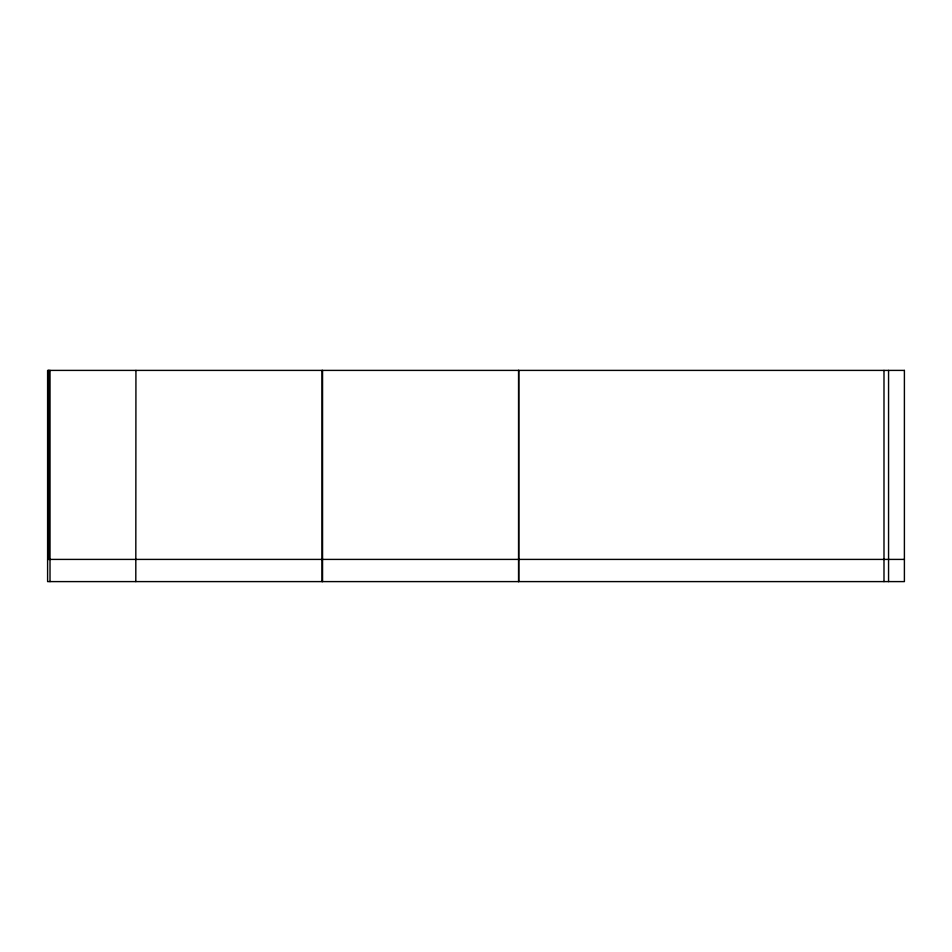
<?xml version="1.0" encoding="UTF-8"?>
<svg xmlns="http://www.w3.org/2000/svg" width="952" height="952" viewBox="0 0 952 952"><rect width="100%" height="100%" fill="white"/><g stroke="black" fill="none" stroke-linecap="round" stroke-linejoin="round"><path stroke-width="1.43" d="M47.6 559.407L904.4 559.407M888.561 370.399L888.561 581.601M883.991 370.399L883.991 581.601M518.769 370.399L518.769 581.601M518.554 370.399L518.554 581.601M322.55 370.399L322.55 581.601M322.014 370.399L322.014 581.601M135.934 370.399L135.803 581.601M50.016 370.399L50.016 581.601M49.076 370.399L49.076 559.407M48.528 370.399L48.528 559.407M904.4 370.399L47.6 370.399L47.6 581.601L904.4 581.601L904.4 370.399"/></g></svg>
